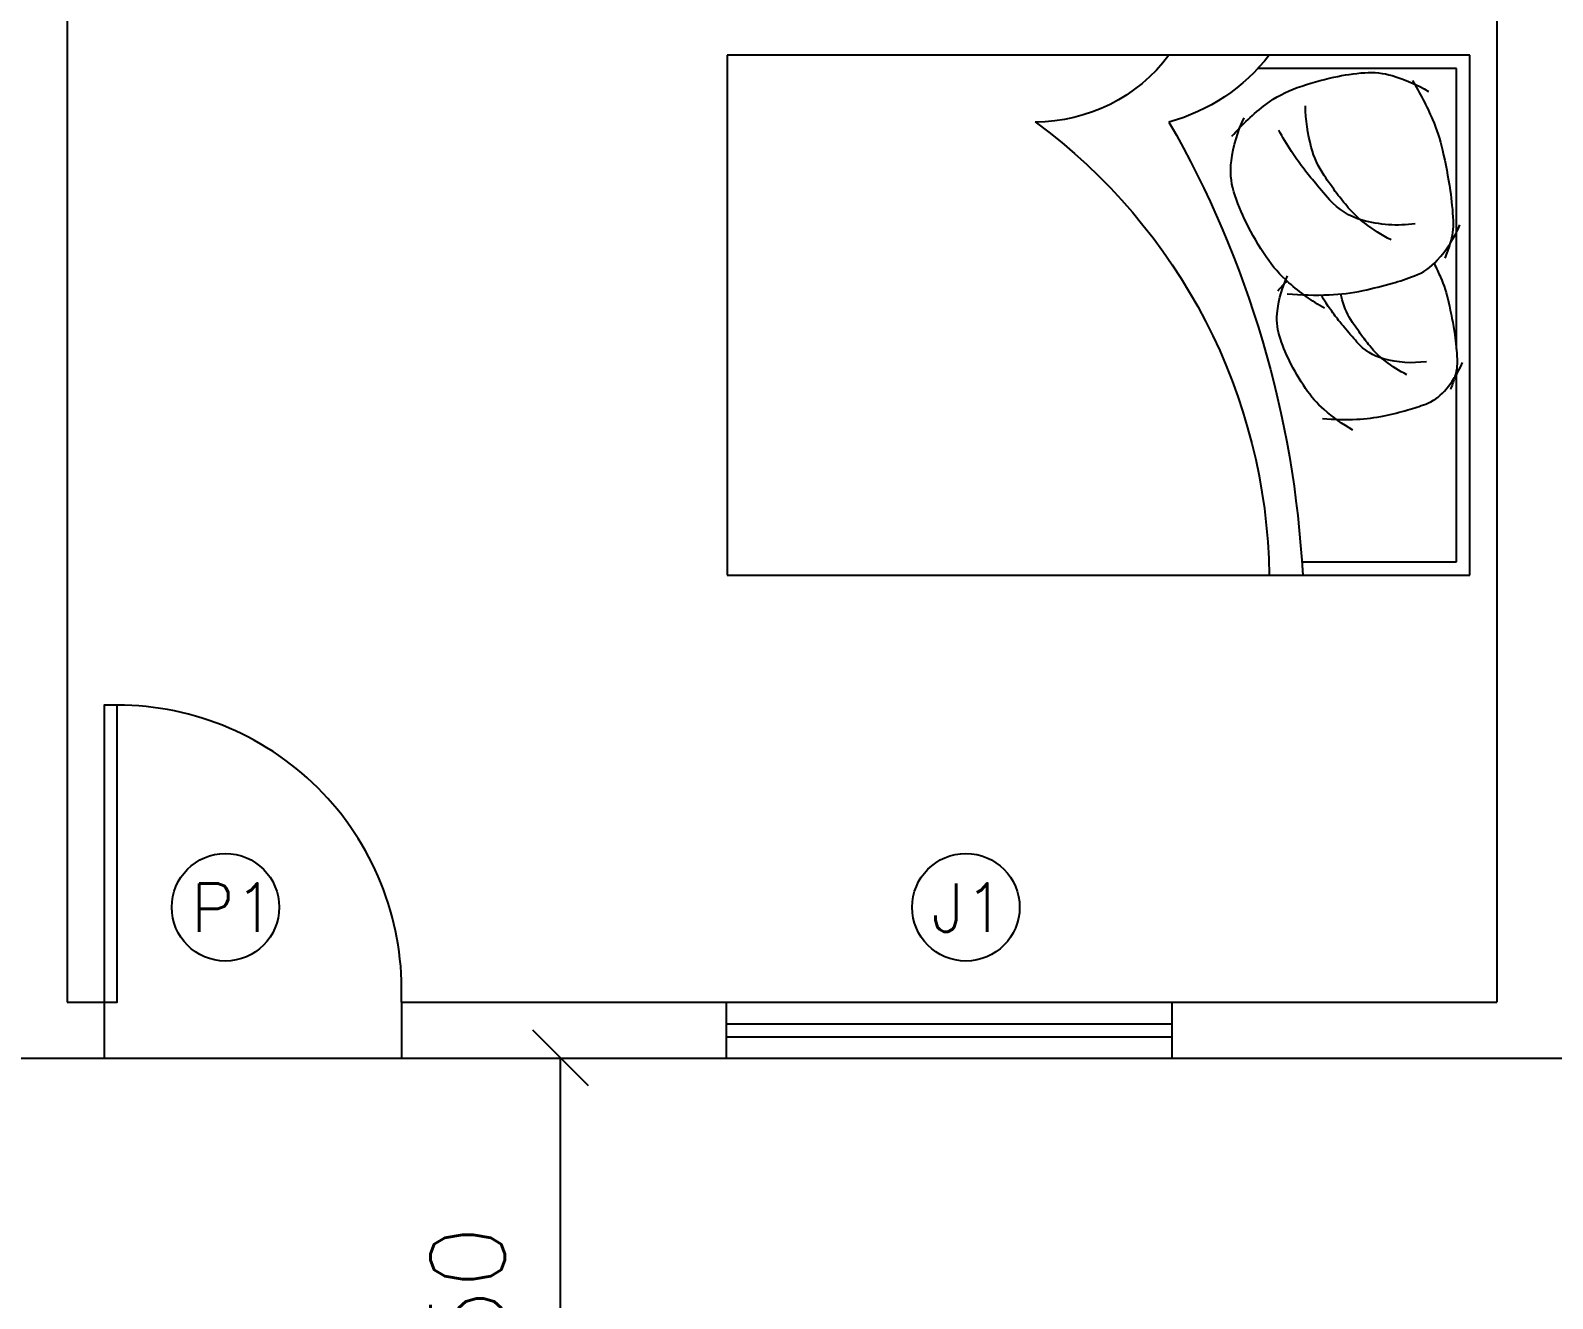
# Model space of a CAD drawing. Header units: millimetres. Extents: x 45003 to 46969, y 6653 to 6979.
# Drawn here: x 45060.418 to 45064.516, y 6715.312 to 6718.726 of the extents above; entities that cross this region are included whole.
import ezdxf

# ---------------------------------------------------------------- set-up
doc = ezdxf.new("R2010")
doc.units = ezdxf.units.MM
for name, color, linetype in [('ARQ-ALVENARIA', 4, 'Continuous'), ('ARQ-COTAS', 30, 'Continuous'), ('ARQ-ESQ-01', 1, 'Continuous'), ('ARQ-ESQ-02', 2, 'Continuous'), ('ARQ-MÓVEIS', 170, 'Continuous'), ('ARQ-PENA-02', 2, 'Continuous'), ('ARQ-PENA-FINA-CINZA', 8, 'Continuous'), ('ARQ-TEXTO2', 2, 'Continuous')]:
    doc.layers.add(name, color=color, linetype=linetype)
doc.styles.add('ROMANS', font='romans.shx')
doc.styles.add('Romans_Anot', font='romans.shx')
doc.dimstyles.new('Escala 1-100', dxfattribs={"dimtxt": 0.2, "dimasz": 0.15, "dimexe": 0.1, "dimexo": 0.2, "dimgap": 0.15, "dimtad": 1, "dimzin": 4, "dimdsep": 46, "dimtxsty": 'Romans_Anot', "dimblk": 'OBLIQUE', "dimcen": 0.25, "dimclrd": 256, "dimclre": 256, "dimclrt": 2, "dimadec": 0, "dimazin": 0, "dimtfac": 1, "dimtix": 1, "dimtmove": 2, "dimatfit": 3, "dimfxl": 0, "dimlwd": -1, "dimlwe": -1, "dimarcsym": 0})

# ---------------------------------------------------------------- blocks, each defined once
blk = doc.blocks.new('CAMA-C')
for p, q in [((-0.6272, 1.0022), (0.7728, 1.0022)), ((-0.6272, -0.9978), (-0.6272, 1.0022)), ((0.7728, 1.0022), (0.7728, -0.9978)), ((-0.5912, 0.9662), (-0.0758, 0.9662)), ((-0.5912, 0.5504), (-0.5912, 0.9662)), ((-0.0188, 0.9662), (0.7368, 0.9662)), ((0.7368, 0.9662), (0.7368, 0.4315)), ((0.7728, -0.9978), (-0.6272, -0.9978))]:
    blk.add_line(p, q)
for points in [[(-0.2051, 0.6057, -0.034352), (-0.2075, 0.6977, -0.04249), (-0.1981, 0.7715, -0.015911), (-0.1821, 0.8357, -0.020937), (-0.1664, 0.8835, -0.121269), (-0.132, 0.9337, -0.080025), (-0.055, 0.9829)], [(0.2117, 0.9061, 0.014129), (0.1749, 0.9232, 0.04596), (0.1084, 0.945, 0.01901), (0.0199, 0.9616, 0.025886), (-0.0458, 0.968, 0.088683), (-0.0962, 0.9613, 0.020726), (-0.1275, 0.9499)], [(0.1306, 0.5103, -0.034352), (0.1276, 0.6237, -0.04249), (0.1392, 0.7148, -0.015911), (0.1589, 0.7939, -0.020937), (0.1783, 0.8529, -0.121269), (0.2207, 0.9148, -0.080025), (0.3158, 0.9756)], [(0.7047, 0.8477, 0.033461), (0.5993, 0.9019, 0.04596), (0.5172, 0.9287, 0.01901), (0.4082, 0.9493, 0.025886), (0.327, 0.9572, 0.088683), (0.2649, 0.9489, 0.020726), (0.2264, 0.9348)], [(-0.0525, 0.8853, 0.103492), (-0.0446, 0.7697, 0.14369), (0.0001, 0.6984, 0.007817), (0.0401, 0.664, 0.010698), (0.0703, 0.64, 0.020146), (0.1055, 0.6153, 0.007403), (0.1269, 0.602)], [(0.5543, 0.3618, 0.057152), (0.6403, 0.4534, 0.075208), (0.6853, 0.5378, 0.030275), (0.7135, 0.6362, 0.036967), (0.7256, 0.7192, 0.089016), (0.7177, 0.7933, 0.061822), (0.6753, 0.8914)], [(-0.0876, 0.8327, 0.040593), (-0.0514, 0.7753, 0.055645), (-0.0174, 0.7392, 0.015363), (0.0135, 0.7146, 0.01263), (0.0527, 0.6867, 0.082628), (0.1145, 0.6586, 0.010572), (0.1298, 0.6548)], [(0.3188, 0.8551, 0.103492), (0.3285, 0.7126, 0.14369), (0.3837, 0.6245, 0.007817), (0.4331, 0.5821, 0.010698), (0.4703, 0.5525, 0.020146), (0.5137, 0.5221, 0.015912), (0.5712, 0.4876)], [(0.2755, 0.7902, 0.040593), (0.3202, 0.7195, 0.055645), (0.3621, 0.675, 0.015363), (0.4002, 0.6445, 0.01263), (0.4486, 0.6101, 0.082628), (0.5248, 0.5754, 0.061291), (0.6361, 0.5597)], [(-0.2369, 0.6876, 0.050543), (-0.1814, 0.6097, 0.064376), (-0.125, 0.5601, 0.03352), (-0.0504, 0.5167, 0.039598), (0.0175, 0.4896, 0.109626), (0.0849, 0.484, 0.0754), (0.1787, 0.5116)], [(0.0913, 0.6112, 0.050543), (0.1598, 0.5152, 0.064376), (0.2294, 0.454, 0.03352), (0.3214, 0.4005, 0.039598), (0.4052, 0.367, 0.109626), (0.4883, 0.3601, 0.0754), (0.604, 0.3942)], [(0.1384, 0.4854, 0.020037), (0.1648, 0.5096, 0.075208)]]:
    blk.add_lwpolyline(points, format="xyb")
for centre, radius, start, end in [((-0.7728, -2.1884), 2.7445, 60.1604, 86.9589), ((-0.6505, -1.0792), 1.5416, 36.2433, 89.1337), ((1.0878, 0.0572), 0.5131, 127.875, 164.7449), ((1.0428, -0.1678), 0.45, 126.8699, 180)]:
    blk.add_arc(centre, radius, start, end)
blk = doc.blocks.new('_Oblique')
at = {"color": 0, "linetype": 'ByBlock', "lineweight": -2}
blk.add_line((-0.5, -0.5), (0.5, 0.5), dxfattribs=at)
blk = doc.blocks.new('*D201')
at = {"layer": 'ARQ-COTAS', "transparency": 16777216}
for p, q in [((45061.8452, 6714.4595), (45061.8452, 6715.9595)), ((45061.9387, 6715.9595), (45061.9452, 6715.9595)), ((45061.9387, 6714.4595), (45061.9452, 6714.4595))]:
    blk.add_line(p, q, dxfattribs=at)
at = {"layer": 'Defpoints', "color": 0, "transparency": 16777216}
for p in [(45061.7387, 6715.9595), (45061.8452, 6715.9595), (45061.7387, 6714.4595)]:
    blk.add_point(p, dxfattribs=at)
at = {"layer": 'ARQ-COTAS', "transparency": 16777216, "xscale": 0.15, "yscale": 0.15, "zscale": 0.15}
for p, rotation in [((45061.8452, 6715.9595), 90), ((45061.8452, 6714.4595), 270)]:
    blk.add_blockref('_Oblique', p, dxfattribs=dict(at, rotation=rotation))
at = {"layer": 'ARQ-COTAS', "color": 2, "transparency": 16777216, "insert": (45061.5952, 6715.2095), "char_height": 0.2, "attachment_point": 5, "rotation": 90, "style": 'Romans_Anot'}
blk.add_mtext('1.50', dxfattribs=at)

msp = doc.modelspace()

# ---------------------------------------------------------------- linework, layer by layer
at = {"layer": 'ARQ-ALVENARIA'}
for p, q in [((45060.5165, 6721.4595), (45060.5165, 6716.1095)), ((45064.3665, 6719.8095), (45064.3665, 6716.1095)), ((45060.5165, 6716.1095), (45060.6165, 6716.1095)), ((45060.6165, 6716.1095), (45060.6165, 6715.9595)), ((45061.4165, 6716.1095), (45062.2915, 6716.1095)), ((45061.4165, 6716.1095), (45061.4165, 6715.9595)), ((45062.2915, 6716.1095), (45062.2915, 6715.9595)), ((45063.4915, 6716.1095), (45064.3665, 6716.1095)), ((45063.4915, 6716.1095), (45063.4915, 6715.9595)), ((45059.4915, 6715.9595), (45060.6165, 6715.9595)), ((45061.4165, 6715.9595), (45062.2915, 6715.9595)), ((45063.4915, 6715.9595), (45064.6165, 6715.9595))]:
    msp.add_line(p, q, dxfattribs=at)
at = {"layer": 'ARQ-ESQ-01'}
for p, q in [((45062.2915, 6716.1095), (45063.4915, 6716.1095)), ((45062.2915, 6715.9595), (45063.4915, 6715.9595))]:
    msp.add_line(p, q, dxfattribs=at)
at = {"layer": 'ARQ-ESQ-01', "ltscale": 0.03}
for centre in [(45060.9429, 6716.3654), (45062.9367, 6716.3654)]:
    msp.add_circle(centre, 0.1447, dxfattribs=at)
at = {"layer": 'ARQ-ESQ-01'}
msp.add_arc((45060.6515, 6716.1437), 0.7658, 357.4377, 90, dxfattribs=at)
at = {"layer": 'ARQ-ESQ-02'}
msp.add_lwpolyline([(45060.6165, 6716.1095), (45060.6515, 6716.1095), (45060.6515, 6716.9095), (45060.6165, 6716.9095)], close=True, dxfattribs=at)
at = {"layer": 'ARQ-PENA-02', "ltscale": 0.025}
for p, q in [((45062.2915, 6716.052), (45063.4915, 6716.052)), ((45062.2915, 6716.017), (45063.4915, 6716.017))]:
    msp.add_line(p, q, dxfattribs=at)
at = {"layer": 'ARQ-PENA-FINA-CINZA'}
msp.add_line((45060.6165, 6715.9595), (45061.4165, 6715.9595), dxfattribs=at)

# ---------------------------------------------------------------- block references
at = {"layer": 'ARQ-MÓVEIS', "xscale": -1, "rotation": 270}
msp.add_blockref('CAMA-C', (45063.2914, 6717.8866), dxfattribs=at)

# ---------------------------------------------------------------- texts
at = {"layer": 'ARQ-TEXTO2', "char_height": 0.13, "width": 0.199395, "attachment_point": 1, "style": 'ROMANS'}
for s, insert in [('P1', (45060.8501, 6716.4296)), ('J1', (45062.8439, 6716.4296))]:
    msp.add_mtext(s, dxfattribs=dict(at, insert=insert))

# ---------------------------------------------------------------- dimensions: what is measured, and where the dimension line sits
at = {"layer": 'ARQ-COTAS'}
dim = msp.add_aligned_dim(p1=(45061.7387, 6714.4595), p2=(45061.7387, 6715.9595), distance=-0.1065, dimstyle='Escala 1-100', dxfattribs=at)
dim.commit()
dim.dimension.update_dxf_attribs({"geometry": '*D201', "text_midpoint": (45061.5952, 6715.2095)})

doc.saveas('drawing.dxf')
